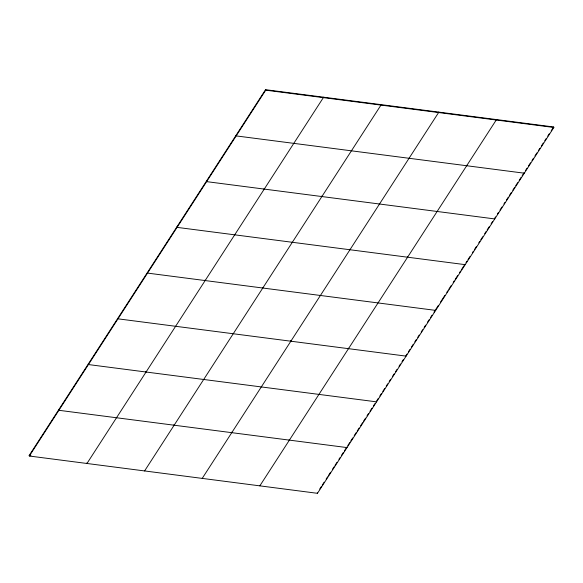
<?xml version="1.0" encoding="UTF-8"?>
<svg xmlns="http://www.w3.org/2000/svg" width="583" height="583" viewBox="0 0 583 583"><rect width="100%" height="100%" fill="white"/><g stroke="black" fill="none" stroke-linecap="round" stroke-linejoin="round"><path stroke-width="0.87" d="M29.15 455.534L265.535 89.687L553.661 126.977L553.85 127.466L317.465 493.313L29.339 456.023L29.15 455.534L30.95 455.768M29.339 456.023L265.724 90.176L265.535 89.687M144.591 470.94L380.976 105.093L380.786 104.605M202.214 478.395L438.598 112.548L438.409 112.06M319.739 489.013L321.218 486.725M322.202 485.202L324.17 482.156M326.137 479.109L327.617 476.821M328.601 475.298L330.576 472.245M332.543 469.198L334.023 466.91M335.006 465.387L336.974 462.341M338.942 459.287L339.933 457.764M341.405 455.476L343.38 452.43M344.364 450.907L346.331 447.853M347.811 445.572L349.778 442.519M350.762 440.996L352.737 437.95M354.209 435.661L356.184 432.615M357.168 431.092L359.135 428.039M360.615 425.75L362.582 422.704M363.566 421.181L365.541 418.135M367.013 415.847L368.492 413.558M369.972 411.27L371.939 408.224M373.419 405.936L374.898 403.647M378.345 398.313L376.37 401.366L376.56 401.855L88.434 364.557L88.244 364.069M379.817 396.032L381.297 393.744M382.776 391.455L384.744 388.409M386.223 386.121L387.702 383.833M389.174 381.544L390.654 379.263M392.621 376.21L394.101 373.922M395.58 371.641L397.059 369.352M399.027 366.306L400.506 364.018M401.978 361.73L403.458 359.441M405.921 355.63L406.905 354.107M408.384 351.819L409.864 349.538M411.336 347.249L413.311 344.203M414.783 341.915L416.262 339.627M417.741 337.338L419.221 335.05M421.188 332.004L422.668 329.716M424.14 327.435L425.619 325.146M427.587 322.093L429.066 319.812M430.545 317.524L432.025 315.235M433.992 312.189L435.472 309.901L435.654 310.389L147.528 273.099L147.346 272.611M435.96 309.136L438.423 305.332M440.391 302.278L444.829 295.421M446.797 292.375L447.78 290.844M448.764 289.321L451.227 285.51M453.195 282.464L454.186 280.94M455.17 279.417L457.633 275.606M459.601 272.553L460.585 271.029M461.568 269.506L464.032 265.695M465.999 262.649L466.99 261.118M467.974 259.595L469.942 256.549M472.405 252.738L473.389 251.215M474.373 249.692L476.347 246.638M478.803 242.827L479.794 241.304M480.778 239.781L482.746 236.734M484.713 233.681L486.193 231.4M487.177 229.87L489.152 226.823M491.119 223.777L492.599 221.489M494.566 218.443L495.55 216.912M497.518 213.866L498.509 212.343M499.981 210.055L501.956 207.009M503.923 203.955L504.907 202.432M506.387 200.144L508.354 197.098M509.338 195.575L511.313 192.528M512.785 190.24L514.76 187.187M515.744 185.664L517.711 182.617M519.191 180.329L521.158 177.283M522.142 175.76L524.117 172.706L524.299 173.195L236.173 135.905L235.991 135.416M525.589 170.418L527.068 168.137M528.548 165.849L530.515 162.803M531.995 160.514L533.474 158.226M534.946 155.938L536.921 152.892M538.393 150.603L539.873 148.315M541.352 146.034L543.32 142.981M544.799 140.7L546.278 138.411M547.75 136.123L549.23 133.835M551.197 130.789L553.661 126.977M265.724 90.176L553.85 127.466M494.756 218.931L206.63 181.634L206.44 181.145M406.111 356.126L117.985 318.828L117.795 318.34M496.038 119.522L496.228 120.011L259.836 485.858L259.654 485.369M466.487 165.251L466.677 165.74M465.015 264.172L465.205 264.66L177.079 227.37L176.889 226.874M407.393 256.709L407.583 257.205M379.314 203.525L379.504 204.014M323.164 97.142L323.346 97.631L86.962 463.478L86.772 462.989M349.764 249.254L349.953 249.743M321.692 196.063L321.882 196.551M348.299 348.175L348.481 348.663M264.063 188.608L264.252 189.096M346.827 447.095L347.009 447.584L58.883 410.294L58.701 409.805M290.669 340.712L290.859 341.208M262.59 287.528L262.78 288.017M317.276 492.824L317.465 493.313M289.197 439.633L289.387 440.129M204.968 280.066L205.158 280.554M231.575 432.178L231.764 432.666M173.945 424.715L174.135 425.211M145.874 371.531L146.063 372.02"/></g></svg>
